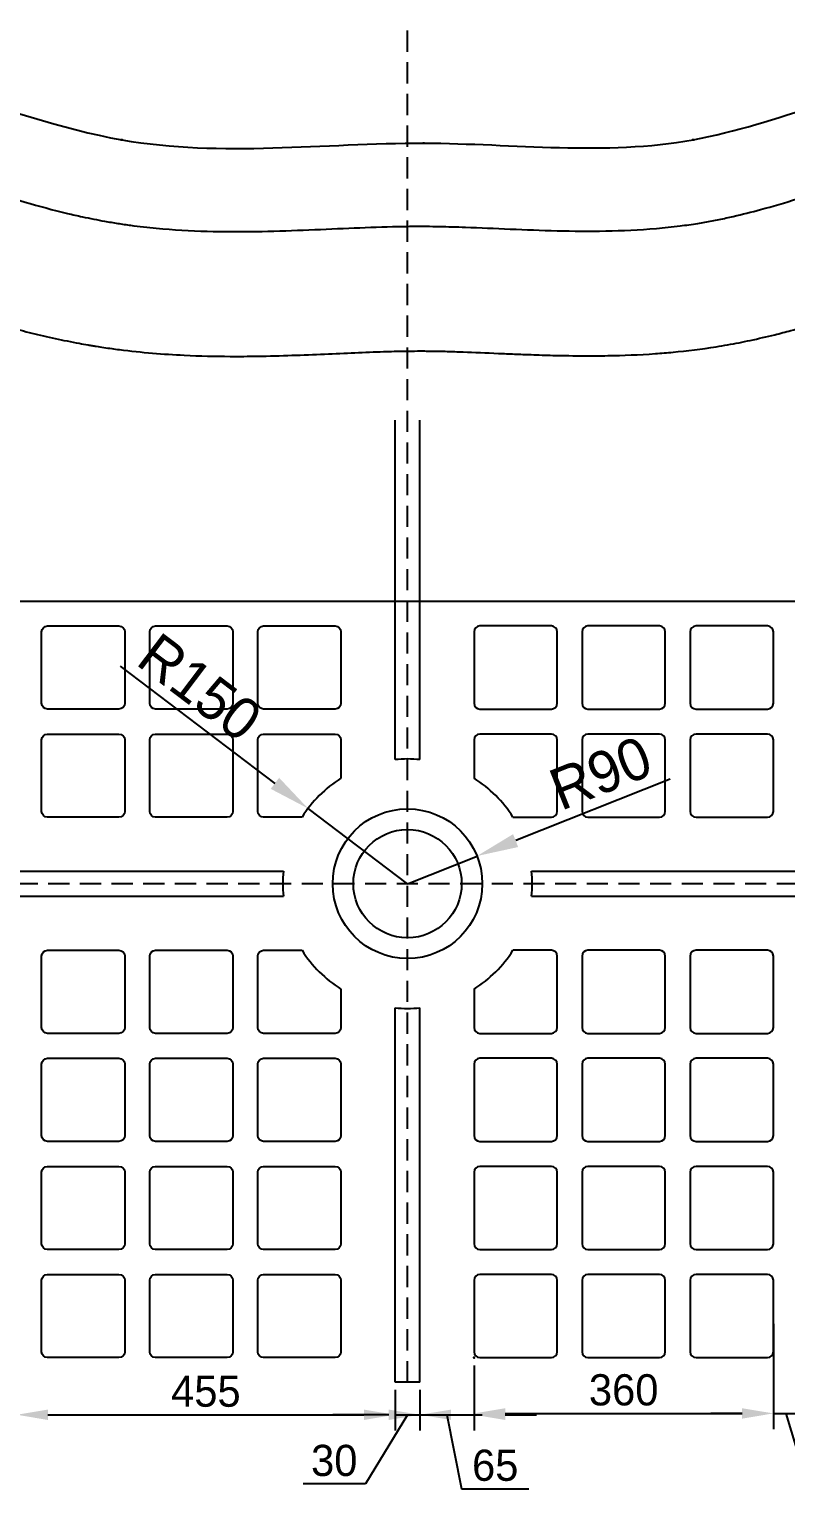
# Model space of a CAD drawing. Header units: millimetres. Extents: x -1609 to 1327, y -148 to 1608.
# Drawn here: x -525 to 385, y -148 to 1608 of the extents above; entities that cross this region are included whole.
import ezdxf

# ---------------------------------------------------------------- set-up
doc = ezdxf.new("R2010")
doc.units = ezdxf.units.MM
doc.header["$PDMODE"] = 34
doc.linetypes.add('DASHEDX2', pattern=[38.1, 25.4, -12.7])
for name, color, linetype in [('cOTAS 1', 7, 'Continuous'), ('Cotas 2', 7, 'Continuous'), ('Damero', 6, 'Continuous'), ('Eje', 3, 'DASHEDX2'), ('Puntos', 7, 'Continuous')]:
    doc.layers.add(name, color=color, linetype=linetype)
doc.dimstyles.new('cotas', dxfattribs={"dimscale": 0, "dimtxt": 2.5, "dimasz": 2.5, "dimexe": 1.25, "dimexo": 0.625, "dimtad": 1, "dimtxsty": 'Standard', "dimcen": 2.5, "dimadec": 0, "dimazin": 0, "dimtfac": 1, "dimtmove": 0, "dimatfit": 3, "dimfxl": 0, "dimarcsym": 0})

# ---------------------------------------------------------------- blocks, each defined once
blk = doc.blocks.new('*D23')
at = {"layer": 'cOTAS 1', "color": 0, "lineweight": -2}
for p, q in [((-85, -28.8), (-85, -77.5)), ((-540, -66.1), (-540, -77.5)), ((-502.5, -58.7), (-122.5, -58.7))]:
    blk.add_line(p, q, dxfattribs=at)
at = {"layer": 'cOTAS 1', "color": 0}
for points in [[(-502.5, -52.5), (-502.5, -65), (-540, -58.7)], [(-122.5, -52.5), (-122.5, -65), (-85, -58.7)]]:
    blk.add_solid(points, dxfattribs=at)
at = {"layer": 'Defpoints', "color": 0}
for p in [(-85, -19.5), (-540, -56.7), (-85, -58.7)]:
    blk.add_point(p, dxfattribs=at)
at = {"layer": 'cOTAS 1', "color": 0, "insert": (-312.5, -30.6), "char_height": 37.5, "attachment_point": 5}
blk.add_mtext('455', dxfattribs=at)
blk = doc.blocks.new('*D24')
at = {"layer": 'cOTAS 1', "color": 0, "lineweight": -2}
for p, q in [((-85, -28.8), (-85, -77.5)), ((-55, -28.8), (-55, -77.5)), ((-122.5, -58.7), (-160, -58.7)), ((-70, -58.7), (-120.6, -142)), ((-85, -58.7), (-55, -58.7)), ((-85, -58.7), (-55, -58.7)), ((-17.5, -58.7), (20, -58.7)), ((-120.6, -142), (-195.6, -142))]:
    blk.add_line(p, q, dxfattribs=at)
at = {"layer": 'cOTAS 1', "color": 0}
for points in [[(-122.5, -52.5), (-122.5, -65), (-85, -58.7)], [(-17.5, -52.5), (-17.5, -65), (-55, -58.7)]]:
    blk.add_solid(points, dxfattribs=at)
at = {"layer": 'Defpoints', "color": 0}
for p in [(-85, -19.5), (-55, -19.5), (-55, -58.7)]:
    blk.add_point(p, dxfattribs=at)
at = {"layer": 'cOTAS 1', "color": 0, "insert": (-158.1, -113.9), "char_height": 37.5, "attachment_point": 5}
blk.add_mtext('30', dxfattribs=at)
blk = doc.blocks.new('*D25')
at = {"layer": 'cOTAS 1', "color": 0, "lineweight": -2}
for p, q in [((10, 0.6), (10, -77.5)), ((-55, -28.8), (-55, -77.5)), ((-92.5, -58.7), (-130, -58.7)), ((-55, -58.7), (10, -58.7)), ((-55, -58.7), (10, -58.7)), ((-22.5, -58.7), (-5.2, -147.8)), ((47.5, -58.7), (85, -58.7)), ((-5.2, -147.8), (76.1, -147.8))]:
    blk.add_line(p, q, dxfattribs=at)
at = {"layer": 'cOTAS 1', "color": 0}
for points in [[(-92.5, -52.5), (-92.5, -65), (-55, -58.7)], [(47.5, -52.5), (47.5, -65), (10, -58.7)]]:
    blk.add_solid(points, dxfattribs=at)
at = {"layer": 'Defpoints', "color": 0}
for p in [(10, 10), (-55, -19.5), (10, -58.7)]:
    blk.add_point(p, dxfattribs=at)
at = {"layer": 'cOTAS 1', "color": 0, "insert": (35.5, -119.7), "char_height": 37.5, "attachment_point": 5}
blk.add_mtext('65', dxfattribs=at)
blk = doc.blocks.new('*D26')
at = {"layer": 'cOTAS 1', "color": 0, "lineweight": -2}
for p, q in [((370, 50.6), (370, -75.9)), ((10, 0.6), (10, -75.9)), ((47.5, -57.1), (332.5, -57.1))]:
    blk.add_line(p, q, dxfattribs=at)
at = {"layer": 'cOTAS 1', "color": 0}
for points in [[(47.5, -50.9), (47.5, -63.4), (10, -57.1)], [(332.5, -50.9), (332.5, -63.4), (370, -57.1)]]:
    blk.add_solid(points, dxfattribs=at)
at = {"layer": 'Defpoints', "color": 0}
for p in [(370, 60), (10, 10), (370, -57.1)]:
    blk.add_point(p, dxfattribs=at)
at = {"layer": 'cOTAS 1', "color": 0, "insert": (190, -29), "char_height": 37.5, "attachment_point": 5}
blk.add_mtext('360', dxfattribs=at)
blk = doc.blocks.new('*D27')
at = {"layer": 'cOTAS 1', "color": 0, "lineweight": -2}
for p, q in [((370, 50.6), (370, -75.9)), ((400, 0.6), (400, -75.9)), ((332.5, -57.1), (295, -57.1)), ((370, -57.1), (400, -57.1)), ((370, -57.1), (400, -57.1)), ((385, -57.1), (411.7, -146.2)), ((437.5, -57.1), (475, -57.1)), ((411.7, -146.2), (486.7, -146.2))]:
    blk.add_line(p, q, dxfattribs=at)
at = {"layer": 'cOTAS 1', "color": 0}
for points in [[(332.5, -50.9), (332.5, -63.4), (370, -57.1)], [(437.5, -50.9), (437.5, -63.4), (400, -57.1)]]:
    blk.add_solid(points, dxfattribs=at)
at = {"layer": 'Defpoints', "color": 0}
for p in [(370, 60), (400, 10), (400, -57.1)]:
    blk.add_point(p, dxfattribs=at)
at = {"layer": 'cOTAS 1', "color": 0, "insert": (449.2, -118.1), "char_height": 37.5, "attachment_point": 5}
blk.add_mtext('30', dxfattribs=at)
blk = doc.blocks.new('*D36')
at = {"layer": 'Cotas 2', "color": 0, "lineweight": -2}
for p, q in [((245.9, 705.8), (60.1, 631.8)), ((-70, 580), (13.6, 613.3))]:
    blk.add_line(p, q, dxfattribs=at)
at = {"layer": 'Cotas 2', "color": 0}
blk.add_solid([(57, 639.6), (63.1, 624.1), (13.6, 613.3)], dxfattribs=at)
at = {"layer": 'Defpoints', "color": 0}
for p in [(13.6, 613.3), (-70, 580)]:
    blk.add_point(p, dxfattribs=at)
at = {"layer": 'Cotas 2', "color": 0, "insert": (162.3, 712.9), "char_height": 50, "attachment_point": 5, "rotation": 21.7226}
blk.add_mtext('R90', dxfattribs=at)
blk = doc.blocks.new('*D37')
at = {"layer": 'Cotas 2', "color": 0, "lineweight": -2}
for p, q in [((-415.5, 841.5), (-229.5, 700.7)), ((-70, 580), (-189.6, 670.5))]:
    blk.add_line(p, q, dxfattribs=at)
at = {"layer": 'Cotas 2', "color": 0}
blk.add_solid([(-224.4, 707.4), (-234.5, 694.1), (-189.6, 670.5)], dxfattribs=at)
at = {"layer": 'Defpoints', "color": 0}
for p in [(-189.6, 670.5), (-70, 580)]:
    blk.add_point(p, dxfattribs=at)
at = {"layer": 'Cotas 2', "color": 0, "insert": (-319.8, 816.1), "char_height": 50, "attachment_point": 5, "rotation": 322.8752}
blk.add_mtext('R150', dxfattribs=at)

msp = doc.modelspace()

# ---------------------------------------------------------------- linework, layer by layer
at = {"layer": 'Damero'}
for p, q in [((-85, 729.248), (-85, 1137.459)), ((-55, 729.248), (-55, 1137.459)), ((-1310, 920), (1170, 920)), ((-1363.425, 595), (-219.248, 595)), ((79.248, 595), (1327, 595)), ((-1366.332, 565), (-219.248, 565)), ((79.248, 565), (1324.686, 565)), ((-85, -19.472), (-85, 430.752)), ((-55, -19.472), (-55, 430.752)), ((-55, -19.472), (-85, -19.472))]:
    msp.add_line(p, q, dxfattribs=at)
for points in [[(-417, 790), (-503, 790, -0.41421356), (-510, 797), (-510, 883, -0.41421356), (-503, 890), (-417, 890, -0.41421356), (-410, 883), (-410, 797, -0.41421356)], [(-287, 790), (-373, 790, -0.41421356), (-380, 797), (-380, 883, -0.41421356), (-373, 890), (-287, 890, -0.41421356), (-280, 883), (-280, 797, -0.41421356)], [(-157, 790), (-243, 790, -0.41421356), (-250, 797), (-250, 883, -0.41421356), (-243, 890), (-157, 890, -0.41421356), (-150, 883), (-150, 797, -0.41421356)], [(17, 790), (103, 790, 0.41421356), (110, 797), (110, 883, 0.41421356), (103, 890), (17, 890, 0.41421356), (10, 883), (10, 797, 0.41421356)], [(147, 790), (233, 790, 0.41421356), (240, 797), (240, 883, 0.41421356), (233, 890), (147, 890, 0.41421356), (140, 883), (140, 797, 0.41421356)], [(277, 790), (363, 790, 0.41421356), (370, 797), (370, 883, 0.41421356), (363, 890), (277, 890, 0.41421356), (270, 883), (270, 797, 0.41421356)], [(-417, 660), (-503, 660, -0.41421356), (-510, 667), (-510, 753, -0.41421356), (-503, 760), (-417, 760, -0.41421356), (-410, 753), (-410, 667, -0.41421356)], [(-287, 660), (-373, 660, -0.41421356), (-380, 667), (-380, 753, -0.41421356), (-373, 760), (-287, 760, -0.41421356), (-280, 753), (-280, 667, -0.41421356)], [(147, 660), (233, 660, 0.41421356), (240, 667), (240, 753, 0.41421356), (233, 760), (147, 760, 0.41421356), (140, 753), (140, 667, 0.41421356)], [(277, 660), (363, 660, 0.41421356), (370, 667), (370, 753, 0.41421356), (363, 760), (277, 760, 0.41421356), (270, 753), (270, 667, 0.41421356)], [(-417, 400), (-503, 400, -0.41421356), (-510, 407), (-510, 493, -0.41421356), (-503, 500), (-417, 500, -0.41421356), (-410, 493), (-410, 407, -0.41421356)], [(-287, 400), (-373, 400, -0.41421356), (-380, 407), (-380, 493, -0.41421356), (-373, 500), (-287, 500, -0.41421356), (-280, 493), (-280, 407, -0.41421356)], [(147, 400), (233, 400, 0.41421356), (240, 407), (240, 493, 0.41421356), (233, 500), (147, 500, 0.41421356), (140, 493), (140, 407, 0.41421356)], [(277, 400), (363, 400, 0.41421356), (370, 407), (370, 493, 0.41421356), (363, 500), (277, 500, 0.41421356), (270, 493), (270, 407, 0.41421356)], [(-417, 270), (-503, 270, -0.41421356), (-510, 277), (-510, 363, -0.41421356), (-503, 370), (-417, 370, -0.41421356), (-410, 363), (-410, 277, -0.41421356)], [(-287, 270), (-373, 270, -0.41421356), (-380, 277), (-380, 363, -0.41421356), (-373, 370), (-287, 370, -0.41421356), (-280, 363), (-280, 277, -0.41421356)], [(-157, 270), (-243, 270, -0.41421356), (-250, 277), (-250, 363, -0.41421356), (-243, 370), (-157, 370, -0.41421356), (-150, 363), (-150, 277, -0.41421356)], [(17, 270), (103, 270, 0.41421356), (110, 277), (110, 363, 0.41421356), (103, 370), (17, 370, 0.41421356), (10, 363), (10, 277, 0.41421356)], [(147, 270), (233, 270, 0.41421356), (240, 277), (240, 363, 0.41421356), (233, 370), (147, 370, 0.41421356), (140, 363), (140, 277, 0.41421356)], [(277, 270), (363, 270, 0.41421356), (370, 277), (370, 363, 0.41421356), (363, 370), (277, 370, 0.41421356), (270, 363), (270, 277, 0.41421356)], [(-417, 140), (-503, 140, -0.41421356), (-510, 147), (-510, 233, -0.41421356), (-503, 240), (-417, 240, -0.41421356), (-410, 233), (-410, 147, -0.41421356)], [(-287, 140), (-373, 140, -0.41421356), (-380, 147), (-380, 233, -0.41421356), (-373, 240), (-287, 240, -0.41421356), (-280, 233), (-280, 147, -0.41421356)], [(-157, 140), (-243, 140, -0.41421356), (-250, 147), (-250, 233, -0.41421356), (-243, 240), (-157, 240, -0.41421356), (-150, 233), (-150, 147, -0.41421356)], [(17, 140), (103, 140, 0.41421356), (110, 147), (110, 233, 0.41421356), (103, 240), (17, 240, 0.41421356), (10, 233), (10, 147, 0.41421356)], [(147, 140), (233, 140, 0.41421356), (240, 147), (240, 233, 0.41421356), (233, 240), (147, 240, 0.41421356), (140, 233), (140, 147, 0.41421356)], [(277, 140), (363, 140, 0.41421356), (370, 147), (370, 233, 0.41421356), (363, 240), (277, 240, 0.41421356), (270, 233), (270, 147, 0.41421356)], [(-417, 10), (-503, 10, -0.41421356), (-510, 17), (-510, 103, -0.41421356), (-503, 110), (-417, 110, -0.41421356), (-410, 103), (-410, 17, -0.41421356)], [(-287, 10), (-373, 10, -0.41421356), (-380, 17), (-380, 103, -0.41421356), (-373, 110), (-287, 110, -0.41421356), (-280, 103), (-280, 17, -0.41421356)], [(-157, 10), (-243, 10, -0.41421356), (-250, 17), (-250, 103, -0.41421356), (-243, 110), (-157, 110, -0.41421356), (-150, 103), (-150, 17, -0.41421356)], [(17, 10), (103, 10, 0.41421356), (110, 17), (110, 103, 0.41421356), (103, 110), (17, 110, 0.41421356), (10, 103), (10, 17, 0.41421356)], [(147, 10), (233, 10, 0.41421356), (240, 17), (240, 103, 0.41421356), (233, 110), (147, 110, 0.41421356), (140, 103), (140, 17, 0.41421356)], [(277, 10), (363, 10, 0.41421356), (370, 17), (370, 103, 0.41421356), (363, 110), (277, 110, 0.41421356), (270, 103), (270, 17, 0.41421356)]]:
    msp.add_lwpolyline(points, format="xyb", close=True, dxfattribs=at)
for points, elevation in [([(-417, 790), (-503, 790, -0.41421356), (-510, 797), (-510, 883, -0.41421356), (-503, 890), (-417, 890, -0.41421356), (-410, 883), (-410, 797, -0.41421356)], 1), ([(-417, 790), (-503, 790, -0.41421356), (-510, 797), (-510, 883, -0.41421356), (-503, 890), (-417, 890, -0.41421356), (-410, 883), (-410, 797, -0.41421356)], 2), ([(-417, 790), (-503, 790, -0.41421356), (-510, 797), (-510, 883, -0.41421356), (-503, 890), (-417, 890, -0.41421356), (-410, 883), (-410, 797, -0.41421356)], 3), ([(-287, 790), (-373, 790, -0.41421356), (-380, 797), (-380, 883, -0.41421356), (-373, 890), (-287, 890, -0.41421356), (-280, 883), (-280, 797, -0.41421356)], 1), ([(-287, 790), (-373, 790, -0.41421356), (-380, 797), (-380, 883, -0.41421356), (-373, 890), (-287, 890, -0.41421356), (-280, 883), (-280, 797, -0.41421356)], 2), ([(-287, 790), (-373, 790, -0.41421356), (-380, 797), (-380, 883, -0.41421356), (-373, 890), (-287, 890, -0.41421356), (-280, 883), (-280, 797, -0.41421356)], 3), ([(-157, 790), (-243, 790, -0.41421356), (-250, 797), (-250, 883, -0.41421356), (-243, 890), (-157, 890, -0.41421356), (-150, 883), (-150, 797, -0.41421356)], 1), ([(-157, 790), (-243, 790, -0.41421356), (-250, 797), (-250, 883, -0.41421356), (-243, 890), (-157, 890, -0.41421356), (-150, 883), (-150, 797, -0.41421356)], 2), ([(-157, 790), (-243, 790, -0.41421356), (-250, 797), (-250, 883, -0.41421356), (-243, 890), (-157, 890, -0.41421356), (-150, 883), (-150, 797, -0.41421356)], 3), ([(17, 790), (103, 790, 0.41421356), (110, 797), (110, 883, 0.41421356), (103, 890), (17, 890, 0.41421356), (10, 883), (10, 797, 0.41421356)], 1), ([(17, 790), (103, 790, 0.41421356), (110, 797), (110, 883, 0.41421356), (103, 890), (17, 890, 0.41421356), (10, 883), (10, 797, 0.41421356)], 2), ([(17, 790), (103, 790, 0.41421356), (110, 797), (110, 883, 0.41421356), (103, 890), (17, 890, 0.41421356), (10, 883), (10, 797, 0.41421356)], 3), ([(147, 790), (233, 790, 0.41421356), (240, 797), (240, 883, 0.41421356), (233, 890), (147, 890, 0.41421356), (140, 883), (140, 797, 0.41421356)], 1), ([(147, 790), (233, 790, 0.41421356), (240, 797), (240, 883, 0.41421356), (233, 890), (147, 890, 0.41421356), (140, 883), (140, 797, 0.41421356)], 2), ([(147, 790), (233, 790, 0.41421356), (240, 797), (240, 883, 0.41421356), (233, 890), (147, 890, 0.41421356), (140, 883), (140, 797, 0.41421356)], 3), ([(277, 790), (363, 790, 0.41421356), (370, 797), (370, 883, 0.41421356), (363, 890), (277, 890, 0.41421356), (270, 883), (270, 797, 0.41421356)], 1), ([(277, 790), (363, 790, 0.41421356), (370, 797), (370, 883, 0.41421356), (363, 890), (277, 890, 0.41421356), (270, 883), (270, 797, 0.41421356)], 2), ([(277, 790), (363, 790, 0.41421356), (370, 797), (370, 883, 0.41421356), (363, 890), (277, 890, 0.41421356), (270, 883), (270, 797, 0.41421356)], 3), ([(-417, 660), (-503, 660, -0.41421356), (-510, 667), (-510, 753, -0.41421356), (-503, 760), (-417, 760, -0.41421356), (-410, 753), (-410, 667, -0.41421356)], 1), ([(-417, 660), (-503, 660, -0.41421356), (-510, 667), (-510, 753, -0.41421356), (-503, 760), (-417, 760, -0.41421356), (-410, 753), (-410, 667, -0.41421356)], 2), ([(-417, 660), (-503, 660, -0.41421356), (-510, 667), (-510, 753, -0.41421356), (-503, 760), (-417, 760, -0.41421356), (-410, 753), (-410, 667, -0.41421356)], 3), ([(-287, 660), (-373, 660, -0.41421356), (-380, 667), (-380, 753, -0.41421356), (-373, 760), (-287, 760, -0.41421356), (-280, 753), (-280, 667, -0.41421356)], 1), ([(-287, 660), (-373, 660, -0.41421356), (-380, 667), (-380, 753, -0.41421356), (-373, 760), (-287, 760, -0.41421356), (-280, 753), (-280, 667, -0.41421356)], 2), ([(-287, 660), (-373, 660, -0.41421356), (-380, 667), (-380, 753, -0.41421356), (-373, 760), (-287, 760, -0.41421356), (-280, 753), (-280, 667, -0.41421356)], 3), ([(147, 660), (233, 660, 0.41421356), (240, 667), (240, 753, 0.41421356), (233, 760), (147, 760, 0.41421356), (140, 753), (140, 667, 0.41421356)], 1), ([(147, 660), (233, 660, 0.41421356), (240, 667), (240, 753, 0.41421356), (233, 760), (147, 760, 0.41421356), (140, 753), (140, 667, 0.41421356)], 2), ([(147, 660), (233, 660, 0.41421356), (240, 667), (240, 753, 0.41421356), (233, 760), (147, 760, 0.41421356), (140, 753), (140, 667, 0.41421356)], 3), ([(277, 660), (363, 660, 0.41421356), (370, 667), (370, 753, 0.41421356), (363, 760), (277, 760, 0.41421356), (270, 753), (270, 667, 0.41421356)], 1), ([(277, 660), (363, 660, 0.41421356), (370, 667), (370, 753, 0.41421356), (363, 760), (277, 760, 0.41421356), (270, 753), (270, 667, 0.41421356)], 2), ([(277, 660), (363, 660, 0.41421356), (370, 667), (370, 753, 0.41421356), (363, 760), (277, 760, 0.41421356), (270, 753), (270, 667, 0.41421356)], 3), ([(-417, 400), (-503, 400, -0.41421356), (-510, 407), (-510, 493, -0.41421356), (-503, 500), (-417, 500, -0.41421356), (-410, 493), (-410, 407, -0.41421356)], 1), ([(-417, 400), (-503, 400, -0.41421356), (-510, 407), (-510, 493, -0.41421356), (-503, 500), (-417, 500, -0.41421356), (-410, 493), (-410, 407, -0.41421356)], 2), ([(-417, 400), (-503, 400, -0.41421356), (-510, 407), (-510, 493, -0.41421356), (-503, 500), (-417, 500, -0.41421356), (-410, 493), (-410, 407, -0.41421356)], 3), ([(-287, 400), (-373, 400, -0.41421356), (-380, 407), (-380, 493, -0.41421356), (-373, 500), (-287, 500, -0.41421356), (-280, 493), (-280, 407, -0.41421356)], 1), ([(-287, 400), (-373, 400, -0.41421356), (-380, 407), (-380, 493, -0.41421356), (-373, 500), (-287, 500, -0.41421356), (-280, 493), (-280, 407, -0.41421356)], 2), ([(-287, 400), (-373, 400, -0.41421356), (-380, 407), (-380, 493, -0.41421356), (-373, 500), (-287, 500, -0.41421356), (-280, 493), (-280, 407, -0.41421356)], 3), ([(147, 400), (233, 400, 0.41421356), (240, 407), (240, 493, 0.41421356), (233, 500), (147, 500, 0.41421356), (140, 493), (140, 407, 0.41421356)], 1), ([(147, 400), (233, 400, 0.41421356), (240, 407), (240, 493, 0.41421356), (233, 500), (147, 500, 0.41421356), (140, 493), (140, 407, 0.41421356)], 2), ([(147, 400), (233, 400, 0.41421356), (240, 407), (240, 493, 0.41421356), (233, 500), (147, 500, 0.41421356), (140, 493), (140, 407, 0.41421356)], 3), ([(277, 400), (363, 400, 0.41421356), (370, 407), (370, 493, 0.41421356), (363, 500), (277, 500, 0.41421356), (270, 493), (270, 407, 0.41421356)], 1), ([(277, 400), (363, 400, 0.41421356), (370, 407), (370, 493, 0.41421356), (363, 500), (277, 500, 0.41421356), (270, 493), (270, 407, 0.41421356)], 2), ([(277, 400), (363, 400, 0.41421356), (370, 407), (370, 493, 0.41421356), (363, 500), (277, 500, 0.41421356), (270, 493), (270, 407, 0.41421356)], 3), ([(-417, 270), (-503, 270, -0.41421356), (-510, 277), (-510, 363, -0.41421356), (-503, 370), (-417, 370, -0.41421356), (-410, 363), (-410, 277, -0.41421356)], 1), ([(-417, 270), (-503, 270, -0.41421356), (-510, 277), (-510, 363, -0.41421356), (-503, 370), (-417, 370, -0.41421356), (-410, 363), (-410, 277, -0.41421356)], 2), ([(-417, 270), (-503, 270, -0.41421356), (-510, 277), (-510, 363, -0.41421356), (-503, 370), (-417, 370, -0.41421356), (-410, 363), (-410, 277, -0.41421356)], 3), ([(-287, 270), (-373, 270, -0.41421356), (-380, 277), (-380, 363, -0.41421356), (-373, 370), (-287, 370, -0.41421356), (-280, 363), (-280, 277, -0.41421356)], 1), ([(-287, 270), (-373, 270, -0.41421356), (-380, 277), (-380, 363, -0.41421356), (-373, 370), (-287, 370, -0.41421356), (-280, 363), (-280, 277, -0.41421356)], 2), ([(-287, 270), (-373, 270, -0.41421356), (-380, 277), (-380, 363, -0.41421356), (-373, 370), (-287, 370, -0.41421356), (-280, 363), (-280, 277, -0.41421356)], 3), ([(-157, 270), (-243, 270, -0.41421356), (-250, 277), (-250, 363, -0.41421356), (-243, 370), (-157, 370, -0.41421356), (-150, 363), (-150, 277, -0.41421356)], 1), ([(-157, 270), (-243, 270, -0.41421356), (-250, 277), (-250, 363, -0.41421356), (-243, 370), (-157, 370, -0.41421356), (-150, 363), (-150, 277, -0.41421356)], 2), ([(-157, 270), (-243, 270, -0.41421356), (-250, 277), (-250, 363, -0.41421356), (-243, 370), (-157, 370, -0.41421356), (-150, 363), (-150, 277, -0.41421356)], 3), ([(17, 270), (103, 270, 0.41421356), (110, 277), (110, 363, 0.41421356), (103, 370), (17, 370, 0.41421356), (10, 363), (10, 277, 0.41421356)], 1), ([(17, 270), (103, 270, 0.41421356), (110, 277), (110, 363, 0.41421356), (103, 370), (17, 370, 0.41421356), (10, 363), (10, 277, 0.41421356)], 2), ([(17, 270), (103, 270, 0.41421356), (110, 277), (110, 363, 0.41421356), (103, 370), (17, 370, 0.41421356), (10, 363), (10, 277, 0.41421356)], 3), ([(147, 270), (233, 270, 0.41421356), (240, 277), (240, 363, 0.41421356), (233, 370), (147, 370, 0.41421356), (140, 363), (140, 277, 0.41421356)], 1), ([(147, 270), (233, 270, 0.41421356), (240, 277), (240, 363, 0.41421356), (233, 370), (147, 370, 0.41421356), (140, 363), (140, 277, 0.41421356)], 2), ([(147, 270), (233, 270, 0.41421356), (240, 277), (240, 363, 0.41421356), (233, 370), (147, 370, 0.41421356), (140, 363), (140, 277, 0.41421356)], 3), ([(277, 270), (363, 270, 0.41421356), (370, 277), (370, 363, 0.41421356), (363, 370), (277, 370, 0.41421356), (270, 363), (270, 277, 0.41421356)], 1), ([(277, 270), (363, 270, 0.41421356), (370, 277), (370, 363, 0.41421356), (363, 370), (277, 370, 0.41421356), (270, 363), (270, 277, 0.41421356)], 2), ([(277, 270), (363, 270, 0.41421356), (370, 277), (370, 363, 0.41421356), (363, 370), (277, 370, 0.41421356), (270, 363), (270, 277, 0.41421356)], 3), ([(-417, 140), (-503, 140, -0.41421356), (-510, 147), (-510, 233, -0.41421356), (-503, 240), (-417, 240, -0.41421356), (-410, 233), (-410, 147, -0.41421356)], 1), ([(-417, 140), (-503, 140, -0.41421356), (-510, 147), (-510, 233, -0.41421356), (-503, 240), (-417, 240, -0.41421356), (-410, 233), (-410, 147, -0.41421356)], 2), ([(-417, 140), (-503, 140, -0.41421356), (-510, 147), (-510, 233, -0.41421356), (-503, 240), (-417, 240, -0.41421356), (-410, 233), (-410, 147, -0.41421356)], 3), ([(-287, 140), (-373, 140, -0.41421356), (-380, 147), (-380, 233, -0.41421356), (-373, 240), (-287, 240, -0.41421356), (-280, 233), (-280, 147, -0.41421356)], 1), ([(-287, 140), (-373, 140, -0.41421356), (-380, 147), (-380, 233, -0.41421356), (-373, 240), (-287, 240, -0.41421356), (-280, 233), (-280, 147, -0.41421356)], 2), ([(-287, 140), (-373, 140, -0.41421356), (-380, 147), (-380, 233, -0.41421356), (-373, 240), (-287, 240, -0.41421356), (-280, 233), (-280, 147, -0.41421356)], 3), ([(-157, 140), (-243, 140, -0.41421356), (-250, 147), (-250, 233, -0.41421356), (-243, 240), (-157, 240, -0.41421356), (-150, 233), (-150, 147, -0.41421356)], 1), ([(-157, 140), (-243, 140, -0.41421356), (-250, 147), (-250, 233, -0.41421356), (-243, 240), (-157, 240, -0.41421356), (-150, 233), (-150, 147, -0.41421356)], 2), ([(-157, 140), (-243, 140, -0.41421356), (-250, 147), (-250, 233, -0.41421356), (-243, 240), (-157, 240, -0.41421356), (-150, 233), (-150, 147, -0.41421356)], 3), ([(17, 140), (103, 140, 0.41421356), (110, 147), (110, 233, 0.41421356), (103, 240), (17, 240, 0.41421356), (10, 233), (10, 147, 0.41421356)], 1), ([(17, 140), (103, 140, 0.41421356), (110, 147), (110, 233, 0.41421356), (103, 240), (17, 240, 0.41421356), (10, 233), (10, 147, 0.41421356)], 2), ([(17, 140), (103, 140, 0.41421356), (110, 147), (110, 233, 0.41421356), (103, 240), (17, 240, 0.41421356), (10, 233), (10, 147, 0.41421356)], 3), ([(147, 140), (233, 140, 0.41421356), (240, 147), (240, 233, 0.41421356), (233, 240), (147, 240, 0.41421356), (140, 233), (140, 147, 0.41421356)], 1), ([(147, 140), (233, 140, 0.41421356), (240, 147), (240, 233, 0.41421356), (233, 240), (147, 240, 0.41421356), (140, 233), (140, 147, 0.41421356)], 2), ([(147, 140), (233, 140, 0.41421356), (240, 147), (240, 233, 0.41421356), (233, 240), (147, 240, 0.41421356), (140, 233), (140, 147, 0.41421356)], 3), ([(277, 140), (363, 140, 0.41421356), (370, 147), (370, 233, 0.41421356), (363, 240), (277, 240, 0.41421356), (270, 233), (270, 147, 0.41421356)], 1), ([(277, 140), (363, 140, 0.41421356), (370, 147), (370, 233, 0.41421356), (363, 240), (277, 240, 0.41421356), (270, 233), (270, 147, 0.41421356)], 2), ([(277, 140), (363, 140, 0.41421356), (370, 147), (370, 233, 0.41421356), (363, 240), (277, 240, 0.41421356), (270, 233), (270, 147, 0.41421356)], 3), ([(-417, 10), (-503, 10, -0.41421356), (-510, 17), (-510, 103, -0.41421356), (-503, 110), (-417, 110, -0.41421356), (-410, 103), (-410, 17, -0.41421356)], 1), ([(-417, 10), (-503, 10, -0.41421356), (-510, 17), (-510, 103, -0.41421356), (-503, 110), (-417, 110, -0.41421356), (-410, 103), (-410, 17, -0.41421356)], 2), ([(-417, 10), (-503, 10, -0.41421356), (-510, 17), (-510, 103, -0.41421356), (-503, 110), (-417, 110, -0.41421356), (-410, 103), (-410, 17, -0.41421356)], 3), ([(-287, 10), (-373, 10, -0.41421356), (-380, 17), (-380, 103, -0.41421356), (-373, 110), (-287, 110, -0.41421356), (-280, 103), (-280, 17, -0.41421356)], 1), ([(-287, 10), (-373, 10, -0.41421356), (-380, 17), (-380, 103, -0.41421356), (-373, 110), (-287, 110, -0.41421356), (-280, 103), (-280, 17, -0.41421356)], 2), ([(-287, 10), (-373, 10, -0.41421356), (-380, 17), (-380, 103, -0.41421356), (-373, 110), (-287, 110, -0.41421356), (-280, 103), (-280, 17, -0.41421356)], 3), ([(-157, 10), (-243, 10, -0.41421356), (-250, 17), (-250, 103, -0.41421356), (-243, 110), (-157, 110, -0.41421356), (-150, 103), (-150, 17, -0.41421356)], 1), ([(-157, 10), (-243, 10, -0.41421356), (-250, 17), (-250, 103, -0.41421356), (-243, 110), (-157, 110, -0.41421356), (-150, 103), (-150, 17, -0.41421356)], 2), ([(-157, 10), (-243, 10, -0.41421356), (-250, 17), (-250, 103, -0.41421356), (-243, 110), (-157, 110, -0.41421356), (-150, 103), (-150, 17, -0.41421356)], 3), ([(17, 10), (103, 10, 0.41421356), (110, 17), (110, 103, 0.41421356), (103, 110), (17, 110, 0.41421356), (10, 103), (10, 17, 0.41421356)], 1), ([(17, 10), (103, 10, 0.41421356), (110, 17), (110, 103, 0.41421356), (103, 110), (17, 110, 0.41421356), (10, 103), (10, 17, 0.41421356)], 2), ([(17, 10), (103, 10, 0.41421356), (110, 17), (110, 103, 0.41421356), (103, 110), (17, 110, 0.41421356), (10, 103), (10, 17, 0.41421356)], 3), ([(147, 10), (233, 10, 0.41421356), (240, 17), (240, 103, 0.41421356), (233, 110), (147, 110, 0.41421356), (140, 103), (140, 17, 0.41421356)], 1), ([(147, 10), (233, 10, 0.41421356), (240, 17), (240, 103, 0.41421356), (233, 110), (147, 110, 0.41421356), (140, 103), (140, 17, 0.41421356)], 2), ([(147, 10), (233, 10, 0.41421356), (240, 17), (240, 103, 0.41421356), (233, 110), (147, 110, 0.41421356), (140, 103), (140, 17, 0.41421356)], 3), ([(277, 10), (363, 10, 0.41421356), (370, 17), (370, 103, 0.41421356), (363, 110), (277, 110, 0.41421356), (270, 103), (270, 17, 0.41421356)], 1), ([(277, 10), (363, 10, 0.41421356), (370, 17), (370, 103, 0.41421356), (363, 110), (277, 110, 0.41421356), (270, 103), (270, 17, 0.41421356)], 2), ([(277, 10), (363, 10, 0.41421356), (370, 17), (370, 103, 0.41421356), (363, 110), (277, 110, 0.41421356), (270, 103), (270, 17, 0.41421356)], 3)]:
    msp.add_lwpolyline(points, format="xyb", close=True, dxfattribs=dict(at, elevation=elevation))
for points in [[(-243, 660, -0.41421356), (-250, 667), (-250, 753, -0.41421356), (-243, 760), (-157, 760, -0.41421356), (-150, 753)], [(56.886, 660), (103, 660, 0.41421356), (110, 667), (110, 753, 0.41421356), (103, 760), (17, 760, 0.41421356), (10, 753), (10, 706.886)], [(-150, 453.114), (-150, 407, -0.41421356), (-157, 400), (-243, 400, -0.41421356), (-250, 407), (-250, 493, -0.41421356), (-243, 500), (-196.886, 500)], [(10, 453.114), (10, 407, 0.41421356), (17, 400), (103, 400, 0.41421356), (110, 407), (110, 493, 0.41421356), (103, 500), (56.886, 500)]]:
    msp.add_lwpolyline(points, format="xyb", dxfattribs=at)
for elevation in [1, 2, 3]:
    msp.add_lwpolyline([(-196.886, 660), (-243, 660, -0.41421356), (-250, 667), (-250, 753, -0.41421356), (-243, 760), (-157, 760, -0.41421356), (-150, 753), (-150, 706.886)], format="xyb", dxfattribs=dict(at, elevation=elevation))
for radius in [90, 65.124]:
    msp.add_circle((-70, 580), radius, dxfattribs=at)
for start, end in [(84.26083, 95.73917), (122.230953, 147.769047), (32.230953, 57.769047), (174.26083, 185.73917), (354.26083, 5.73917), (212.230953, 237.769047), (302.230953, 327.769047), (264.26083, 275.73917)]:
    msp.add_arc((-70, 580), 150, start, end, dxfattribs=at)
msp.add_spline([(-1159.49, 1381.34), (-839.74, 1564.66), (-413.62, 1474.75), (-50.19, 1470.73), (273.62, 1474.75), (573.19, 1552.08), (885.17, 1498.87)], degree=3, dxfattribs=at)
for points, knots in [([(-1096.18, 1303.933), (-1081.09, 1316.275), (-1066.246, 1328.413), (-1037.022, 1351.845), (-1022.642, 1363.138), (-994.375, 1384.447), (-980.489, 1394.463), (-953.31, 1412.818), (-940.017, 1421.154), (-917.386, 1434.005), (-907.885, 1438.955), (-889.383, 1447.64), (-880.383, 1451.374), (-864.409, 1457.079), (-857.351, 1459.242), (-843.583, 1462.745), (-836.873, 1464.085), (-829.296, 1465.176), (-828.304, 1465.31), (-825.335, 1465.685), (-823.332, 1465.904), (-819.267, 1466.28), (-817.208, 1466.437), (-810.94, 1466.812), (-806.643, 1466.937), (-794.941, 1466.931), (-787.319, 1466.581), (-771.394, 1465.189), (-763.092, 1464.146), (-745.85, 1461.4), (-736.912, 1459.696), (-718.46, 1455.694), (-708.947, 1453.396), (-689.409, 1448.298), (-679.383, 1445.499), (-654.877, 1438.346), (-640.183, 1433.812), (-610.005, 1424.339), (-594.519, 1419.401), (-562.802, 1409.499), (-546.57, 1404.536), (-513.356, 1394.998), (-496.373, 1390.423), (-473.056, 1384.854), (-467.072, 1383.486), (-456.513, 1381.195), (-451.96, 1380.247), (-443.033, 1378.472), (-438.661, 1377.643), (-431.65, 1376.381), (-429.025, 1375.924), (-423.791, 1375.043), (-421.179, 1374.619), (-413.354, 1373.392), (-408.155, 1372.635), (-392.616, 1370.54), (-382.331, 1369.374), (-351.444, 1366.451), (-331.097, 1365.314), (-291.115, 1364.165), (-271.481, 1364.154), (-232.924, 1364.776), (-214.002, 1365.41), (-176.849, 1366.89), (-158.618, 1367.735), (-122.831, 1369.248), (-105.274, 1369.915), (-83.065, 1370.437), (-78.114, 1370.533), (-69.443, 1370.656), (-65.713, 1370.694), (-59.221, 1370.733), (-56.453, 1370.74), (-51.574, 1370.736), (-49.461, 1370.728), (-42.234, 1370.682), (-37.088, 1370.615), (-21.526, 1370.33), (-10.987, 1370.025), (17.256, 1369.035), (35.225, 1368.228), (71.965, 1366.667), (90.737, 1365.913), (129.053, 1364.957), (148.6, 1364.756), (188.442, 1365.468), (208.74, 1366.382), (238.78, 1368.985), (248.25, 1369.981), (264.9, 1372.093), (272.051, 1373.114), (282.051, 1374.719), (284.873, 1375.192), (290.583, 1376.189), (293.475, 1376.716), (299.215, 1377.802), (302.07, 1378.364), (310.587, 1380.096), (316.203, 1381.316), (332.87, 1385.136), (343.74, 1387.896), (369.442, 1394.871), (384.047, 1399.214), (412.431, 1407.989), (426.208, 1412.423), (452.977, 1421.011), (465.967, 1425.165), (491.157, 1432.873), (503.356, 1436.426), (526.924, 1442.664), (538.292, 1445.348), (558.209, 1449.275), (566.899, 1450.691), (577.095, 1451.94), (578.88, 1452.142), (582.081, 1452.476), (583.497, 1452.613), (588.433, 1453.053), (591.974, 1453.303), (602.692, 1453.871), (609.967, 1454.003), (628.307, 1453.747), (639.539, 1453.08), (662.63, 1450.786), (674.488, 1449.159), (698.796, 1445.044), (711.245, 1442.556), (736.684, 1436.853), (749.672, 1433.638), (776.137, 1426.643), (789.614, 1422.863), (817.015, 1414.922), (830.94, 1410.761), (848.809, 1405.385), (852.556, 1404.256), (856.318, 1403.123)], [0, 0, 0, 0, 53.81148569, 53.81148569, 107.62297137, 107.62297137, 161.43445706, 161.43445706, 215.24594275, 215.24594275, 255.71945099, 255.71945099, 296.19295923, 296.19295923, 329.77639266, 329.77639266, 363.3598261, 363.3598261, 368.43600853, 368.43600853, 378.58837339, 378.58837339, 388.74073825, 388.74073825, 409.04546796, 409.04546796, 442.48336606, 442.48336606, 475.92126416, 475.92126416, 509.35916226, 509.35916226, 542.79706036, 542.79706036, 576.23495846, 576.23495846, 622.69090705, 622.69090705, 669.14685565, 669.14685565, 715.60280424, 715.60280424, 762.05875283, 762.05875283, 777.93319421, 777.93319421, 789.84446479, 789.84446479, 801.15148053, 801.15148053, 807.8738602, 807.8738602, 814.59623987, 814.59623987, 828.04099921, 828.04099921, 854.93051789, 854.93051789, 909.4330204, 909.4330204, 963.93552291, 963.93552291, 1018.43802542, 1018.43802542, 1072.94052793, 1072.94052793, 1127.44303044, 1127.44303044, 1143.19266203, 1143.19266203, 1155.17367146, 1155.17367146, 1164.12770035, 1164.12770035, 1171.00809905, 1171.00809905, 1187.55465094, 1187.55465094, 1220.64775471, 1220.64775471, 1274.93064882, 1274.93064882, 1329.21354294, 1329.21354294, 1383.49643705, 1383.49643705, 1437.77933116, 1437.77933116, 1462.49857947, 1462.49857947, 1480.94709813, 1480.94709813, 1488.18123303, 1488.18123303, 1495.56234085, 1495.56234085, 1502.94344867, 1502.94344867, 1517.70566432, 1517.70566432, 1547.2300956, 1547.2300956, 1588.99595581, 1588.99595581, 1630.76181602, 1630.76181602, 1672.52767622, 1672.52767622, 1714.29353643, 1714.29353643, 1756.05939664, 1756.05939664, 1790.40138221, 1790.40138221, 1797.756441, 1797.756441, 1803.68644536, 1803.68644536, 1818.29974733, 1818.29974733, 1847.52635126, 1847.52635126, 1890.58356147, 1890.58356147, 1933.64077169, 1933.64077169, 1976.69798191, 1976.69798191, 2019.75519212, 2019.75519212, 2062.81240234, 2062.81240234, 2105.86961256, 2105.86961256, 2117.23759129, 2117.23759129, 2117.23759129, 2117.23759129]), ([(-1310, 935.272), (-1207.072, 1019.455), (-1104.144, 1103.638), (-1001.216, 1187.821), (-1001.216, 1187.822), (-1001.215, 1187.822), (-1001.215, 1187.823), (-988.939, 1197.863), (-977.059, 1207.576), (-958.903, 1222.233), (-952.351, 1227.48), (-939.528, 1237.624), (-933.26, 1242.52), (-920.83, 1252.066), (-914.684, 1256.698), (-902.736, 1265.498), (-896.938, 1269.663), (-888.034, 1275.877), (-884.795, 1278.096), (-878.475, 1282.34), (-875.385, 1284.371), (-866.352, 1290.176), (-860.645, 1293.662), (-853.604, 1297.732), (-851.915, 1298.689), (-848.611, 1300.522), (-846.999, 1301.398), (-842.291, 1303.897), (-839.322, 1305.396), (-835.007, 1307.468), (-833.523, 1308.158), (-830.668, 1309.443), (-829.298, 1310.038), (-826.376, 1311.263), (-824.856, 1311.868), (-822.125, 1312.905), (-820.901, 1313.345), (-818.612, 1314.126), (-817.55, 1314.467), (-815.141, 1315.194), (-813.891, 1315.53), (-811.726, 1316.054), (-810.823, 1316.24), (-809.79, 1316.426), (-809.533, 1316.469), (-809.081, 1316.54), (-808.882, 1316.569), (-808.566, 1316.611), (-808.445, 1316.627), (-808.175, 1316.659), (-808.03, 1316.675), (-807.558, 1316.724), (-807.195, 1316.757), (-806.37, 1316.818), (-805.908, 1316.847), (-804.375, 1316.916), (-803.15, 1316.943), (-800.274, 1316.921), (-798.607, 1316.871), (-795.423, 1316.693), (-794.021, 1316.594), (-790.702, 1316.306), (-788.726, 1316.101), (-784.467, 1315.585), (-782.187, 1315.274), (-778.176, 1314.663), (-776.524, 1314.395), (-773.087, 1313.806), (-771.305, 1313.485), (-766.891, 1312.649), (-764.203, 1312.11), (-759.182, 1311.045), (-756.887, 1310.539), (-752.152, 1309.457), (-749.714, 1308.882), (-744.116, 1307.519), (-740.922, 1306.714), (-731.063, 1304.15), (-724.09, 1302.235), (-712.027, 1298.779), (-707.142, 1297.345), (-697.072, 1294.332), (-691.892, 1292.755), (-680.93, 1289.376), (-675.133, 1287.568), (-663.247, 1283.834), (-657.148, 1281.907), (-643.807, 1277.691), (-636.521, 1275.388), (-622.865, 1271.106), (-616.552, 1269.139), (-603.657, 1265.169), (-597.078, 1263.168), (-576.952, 1257.157), (-563.03, 1253.142), (-539.78, 1246.859), (-530.813, 1244.529), (-517.121, 1241.155), (-512.548, 1240.057), (-503.292, 1237.902), (-498.612, 1236.845), (-484.414, 1233.748), (-474.735, 1231.783), (-461.284, 1229.297), (-457.692, 1228.656), (-452.515, 1227.767), (-450.927, 1227.499), (-447.762, 1226.974), (-446.182, 1226.716), (-441.45, 1225.958), (-438.305, 1225.473), (-428.905, 1224.072), (-422.681, 1223.215), (-403.047, 1220.713), (-389.809, 1219.332), (-363.806, 1217.123), (-351.037, 1216.295), (-319.561, 1214.771), (-301.182, 1214.36), (-272.224, 1214.225), (-261.298, 1214.304), (-236.355, 1214.695), (-222.498, 1215.078), (-195.601, 1216), (-182.57, 1216.538), (-157.287, 1217.626), (-145.045, 1218.177), (-121.379, 1219.173), (-109.93, 1219.618), (-94.499, 1220.102), (-90.179, 1220.224), (-80.395, 1220.463), (-74.965, 1220.568), (-64.317, 1220.707), (-59.097, 1220.742), (-52.53, 1220.737), (-51.093, 1220.733), (-48.203, 1220.718), (-46.748, 1220.707), (-43.814, 1220.68), (-42.336, 1220.663), (-37.871, 1220.604), (-34.852, 1220.552), (-28.73, 1220.427), (-25.626, 1220.353), (-16.187, 1220.102), (-9.726, 1219.894), (10.374, 1219.17), (24.563, 1218.554), (45.742, 1217.645), (52.198, 1217.369), (65.365, 1216.83), (72.074, 1216.566), (87.402, 1216.016), (96.088, 1215.738), (117.495, 1215.192), (130.424, 1214.974), (152.61, 1214.912), (161.656, 1214.968), (189.276, 1215.454), (208.39, 1216.202), (235.125, 1218.109), (242.19, 1218.69), (266.218, 1220.96), (283.542, 1223.081), (305.811, 1226.604), (310.393, 1227.37), (319.621, 1229.001), (324.223, 1229.858), (333.275, 1231.627), (337.74, 1232.541), (352.289, 1235.638), (362.113, 1237.925), (378.309, 1241.946), (384.829, 1243.64), (395.724, 1246.57), (400.171, 1247.796), (408.931, 1250.262), (413.243, 1251.502), (425.969, 1255.223), (434.176, 1257.709), (450.683, 1262.808), (458.965, 1265.426), (472.082, 1269.609), (477.097, 1271.218), (486.216, 1274.144), (490.353, 1275.472), (498.449, 1278.06), (502.404, 1279.32), (510.735, 1281.953), (515.079, 1283.313), (522.375, 1285.564), (525.391, 1286.483), (531.29, 1288.257), (534.171, 1289.11), (542.596, 1291.561), (547.924, 1293.051), (555.76, 1295.134), (558.495, 1295.837), (563.777, 1297.149), (566.323, 1297.756), (571.545, 1298.949), (574.192, 1299.52), (578.369, 1300.367), (579.981, 1300.679), (583.094, 1301.253), (584.593, 1301.513), (587.831, 1302.045), (589.536, 1302.301), (592.18, 1302.664), (593.173, 1302.79), (595.09, 1303.018), (596.009, 1303.118), (597.426, 1303.258), (597.954, 1303.308), (599.035, 1303.402), (599.582, 1303.447), (601.245, 1303.572), (602.383, 1303.645), (606.191, 1303.845), (608.988, 1303.924), (615.579, 1303.944), (619.455, 1303.851), (627.749, 1303.42), (632.163, 1303.083), (641.508, 1302.136), (646.459, 1301.525), (654.979, 1300.29), (658.393, 1299.752), (668.581, 1298.02), (675.642, 1296.667), (688.113, 1294.032), (693.338, 1292.864), (706.128, 1289.857), (713.832, 1287.935), (729.115, 1283.936), (736.661, 1281.883), (750.59, 1277.982), (756.886, 1276.18), (769.746, 1272.443), (776.316, 1270.505), (792.749, 1265.615), (802.757, 1262.6), (813.04, 1259.502)], [-367.19223807, -367.19223807, -367.19223807, -367.19223807, -0.00160912, -0.00160912, -0.00160912, 0, 0, 0, 43.79454707, 43.79454707, 69.38511783, 69.38511783, 94.9756886, 94.9756886, 121.44934333, 121.44934333, 147.92299806, 147.92299806, 163.60752185, 163.60752185, 179.29204564, 179.29204564, 210.66109322, 210.66109322, 220.89227665, 220.89227665, 231.12346008, 231.12346008, 251.58582694, 251.58582694, 262.9987384, 262.9987384, 274.41164986, 274.41164986, 288.498826, 288.498826, 301.52433117, 301.52433117, 314.54983633, 314.54983633, 333.60235187, 333.60235187, 352.6548674, 352.6548674, 359.67418632, 359.67418632, 365.90459983, 365.90459983, 370.49691075, 370.49691075, 375.08922167, 375.08922167, 384.2738435, 384.2738435, 393.45846534, 393.45846534, 411.59066424, 411.59066424, 429.72286314, 429.72286314, 442.20977195, 442.20977195, 457.31624106, 457.31624106, 472.42271016, 472.42271016, 482.36591102, 482.36591102, 492.30911187, 492.30911187, 506.19457196, 506.19457196, 517.25423458, 517.25423458, 528.3138972, 528.3138972, 541.98392891, 541.98392891, 569.32399233, 569.32399233, 587.03750391, 587.03750391, 604.75101549, 604.75101549, 623.56393899, 623.56393899, 642.37686248, 642.37686248, 663.75000939, 663.75000939, 681.46012788, 681.46012788, 699.17024638, 699.17024638, 734.59048337, 734.59048337, 756.01727207, 756.01727207, 766.59033621, 766.59033621, 777.16340035, 777.16340035, 798.30952862, 798.30952862, 805.89958086, 805.89958086, 809.25584147, 809.25584147, 812.61210207, 812.61210207, 819.32462328, 819.32462328, 832.7496657, 832.7496657, 861.98554217, 861.98554217, 891.22141865, 891.22141865, 935.48607465, 935.48607465, 963.21848831, 963.21848831, 1000.20169605, 1000.20169605, 1037.18490379, 1037.18490379, 1074.16811153, 1074.16811153, 1111.15131928, 1111.15131928, 1125.82229715, 1125.82229715, 1144.8818091, 1144.8818091, 1163.94132105, 1163.94132105, 1169.33869678, 1169.33869678, 1174.73607252, 1174.73607252, 1180.13344825, 1180.13344825, 1190.92819972, 1190.92819972, 1201.72295119, 1201.72295119, 1223.31245413, 1223.31245413, 1267.26486071, 1267.26486071, 1286.03559876, 1286.03559876, 1304.80633681, 1304.80633681, 1328.16007787, 1328.16007787, 1361.18771101, 1361.18771101, 1383.22538141, 1383.22538141, 1427.30072221, 1427.30072221, 1442.8959311, 1442.8959311, 1479.72944065, 1479.72944065, 1489.20920178, 1489.20920178, 1498.6889629, 1498.6889629, 1508.16872403, 1508.16872403, 1529.9841698, 1529.9841698, 1545.25236154, 1545.25236154, 1556.08657438, 1556.08657438, 1566.92078723, 1566.92078723, 1588.58921291, 1588.58921291, 1612.05254132, 1612.05254132, 1627.18843371, 1627.18843371, 1640.31976613, 1640.31976613, 1653.45109854, 1653.45109854, 1668.67501234, 1668.67501234, 1679.85952873, 1679.85952873, 1691.04404511, 1691.04404511, 1713.41307788, 1713.41307788, 1726.05471901, 1726.05471901, 1738.69636015, 1738.69636015, 1753.0695163, 1753.0695163, 1762.66750326, 1762.66750326, 1772.26549023, 1772.26549023, 1784.26461498, 1784.26461498, 1791.99320459, 1791.99320459, 1799.72179419, 1799.72179419, 1804.41795813, 1804.41795813, 1809.11412208, 1809.11412208, 1818.50644997, 1818.50644997, 1839.74114963, 1839.74114963, 1865.69973279, 1865.69973279, 1891.65831595, 1891.65831595, 1917.61689911, 1917.61689911, 1934.11458208, 1934.11458208, 1965.44959386, 1965.44959386, 1986.89458661, 1986.89458661, 2016.35683298, 2016.35683298, 2043.36370458, 2043.36370458, 2064.76280299, 2064.76280299, 2086.1619014, 2086.1619014, 2117.23759129, 2117.23759129, 2117.23759129, 2117.23759129])]:
    msp.add_open_spline(points, degree=3, knots=knots, dxfattribs=at)
at = {"layer": 'Eje'}
for p, q in [((-70, -19.472), (-70, 1607.782)), ((1237.817, 580), (-1337.053, 580))]:
    msp.add_line(p, q, dxfattribs=at)
at = {"layer": 'Puntos'}
for p in [(-413.62, 1474.75), (273.62, 1474.75), (-50.19, 1470.73), (10, 10)]:
    msp.add_point(p, dxfattribs=at)

# ---------------------------------------------------------------- dimensions: what is measured, and where the dimension line sits
at = {"layer": 'cOTAS 1'}
for base, p1, p2, override, picture, middle in [((370, -57.121), (10, 10), (370, 60), {"dimscale": 15}, '*D26', (190, -28.996)), ((400, -57.121), (370, 60), (400, 10), {"dimscale": 15, "dimtmove": 1}, '*D27', (421.094, -118.059)), ((-85, -58.727), (-540, -56.723), (-85, -19.472), {"dimscale": 15}, '*D23', (-312.5, -30.602))]:
    dim = msp.add_linear_dim(base=base, p1=p1, p2=p2, dimstyle='cotas', override=override, dxfattribs=at)
    dim.commit()
    dim.dimension.update_dxf_attribs({"geometry": picture, "text_midpoint": middle})
for base, p1, p2, picture, middle in [((10, -58.727), (-55, -19.472), (10, 10), '*D25', (4.219, -147.789)), ((-55, -58.727), (-85, -19.472), (-55, -19.472), '*D24', (-129.96, -142.01))]:
    dim = msp.add_linear_dim(base=base, p1=p1, p2=p2, dimstyle='cotas', override={"dimscale": 15, "dimtmove": 1}, dxfattribs=at)
    dim.commit()
    dim.dimension.update_dxf_attribs({"geometry": picture, "text_midpoint": middle, "dimtype": 160})
at = {"layer": 'Cotas 2'}
for mpoint, picture, middle in [((-189.598, 670.533), '*D37', (-319.785, 816.113)), ((13.609, 613.31), '*D36', (162.302, 712.917))]:
    dim = msp.add_radius_dim(center=(-70, 580), mpoint=mpoint, dimstyle='cotas', override={"dimscale": 20}, dxfattribs=at)
    dim.commit()
    dim.dimension.update_dxf_attribs({"geometry": picture, "text_midpoint": middle})

doc.saveas('drawing.dxf')
